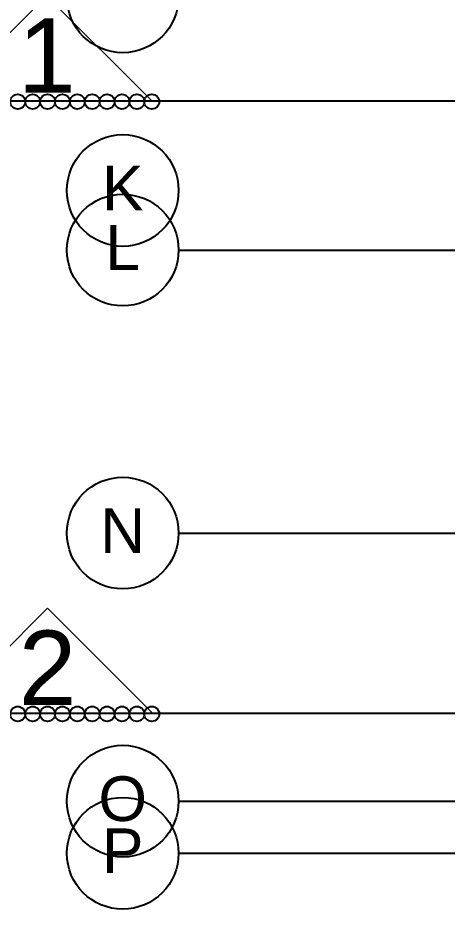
# Model space of a CAD drawing. Header units: millimetres. Extents: x -106996 to 276536, y -21995 to 37993.
# Drawn here: x -92443 to -86676, y -10448 to 1520 of the extents above; entities that cross this region are included whole.
import ezdxf

# ---------------------------------------------------------------- set-up
doc = ezdxf.new("R2010")
doc.units = ezdxf.units.MM
doc.header["$LTSCALE"] = 100
doc.linetypes.add('Nokta & Kesikli', pattern=[670.277762, 352.777767, -176.388884, 0, -141.111112])
for name, color, linetype, lineweight, true_color in [('_aks_Pen_No__1_Pen_No__30', 7, 'Continuous', 25, 0xe6462f), ('_kesit çizgisi_Pen_No__27', 7, 'Continuous', 18, 0xbd2d17), ('_kesit çizgisi_Pen_No__30', 7, 'Continuous', 25, 0xe6462f)]:
    doc.layers.add(name, color=color, linetype=linetype, lineweight=lineweight, true_color=true_color)
doc.layers.add('_aks_Pen_No__1_Pen_No__5', color=250, linetype='Continuous', lineweight=20)
doc.layers.add('_kesit çizgisi_Pen_No__5', color=250, linetype='Continuous', lineweight=20)
doc.styles.add('GENERATED_STYLE_2', font='arial.ttf')

msp = doc.modelspace()

# ---------------------------------------------------------------- linework, layer by layer
at = {"layer": '_aks_Pen_No__1_Pen_No__30', "color": 9, "linetype": 'Continuous'}
for p, q in [((-90283.8975232, -1597.8811071), (-82893.277328, -1597.8811068)), ((-90283.8975232, -5397.8810414), (-77451.5681968, -5397.8811589)), ((-90283.8975232, -8997.8810414), (-64156.7732287, -8997.8810414)), ((-90283.8975232, -9697.8811071), (-76176.7496809, -9697.8811071))]:
    msp.add_line(p, q, dxfattribs=at)
for centre in [(-91033.8975232, 1802.1189582), (-91033.8975232, -797.8810414), (-91033.8975232, -1597.8811071), (-91033.8975232, -5397.8810414), (-91033.8975232, -8997.8810414), (-91033.8975232, -9697.8811071)]:
    msp.add_circle(centre, 750, dxfattribs=at)
at = {"layer": '_kesit çizgisi_Pen_No__27', "color": 9, "linetype": 'Continuous'}
for p, q in [((-93467.8975232, 401.4488258), (-92053.6839608, 1815.6623881)), ((-92053.6839608, 1815.6623881), (-90639.4703985, 401.4488258)), ((-93457.8975232, -7818.8067677), (-92043.6839608, -6404.5932054)), ((-92043.6839608, -6404.5932054), (-90629.4703985, -7818.8067677))]:
    msp.add_line(p, q, dxfattribs=at)
at = {"layer": '_kesit çizgisi_Pen_No__30', "color": 9, "linetype": 'Nokta & Kesikli'}
for p, q in [((-64156.7732287, 401.4488258), (-93467.8975232, 401.4488258)), ((-64156.7732287, -7818.8067677), (-93457.8975232, -7818.8067677))]:
    msp.add_line(p, q, dxfattribs=at)
at = {"layer": '_kesit çizgisi_Pen_No__30', "color": 9, "linetype": 'Continuous'}
for centre in [(-92443.6839611, 394.3559359), (-92243.6839611, 394.3559359), (-92043.6839611, 394.3559359), (-91843.6839611, 394.3559359), (-91643.6839611, 394.3559359), (-91443.6839611, 394.3559359), (-91243.6839611, 394.3559359), (-91043.6839611, 394.3559359), (-90843.6839611, 394.3559359), (-90643.6839611, 394.3559359), (-92443.6839611, -7825.8996576), (-92243.6839611, -7825.8996576), (-92043.6839611, -7825.8996576), (-91843.6839611, -7825.8996576), (-91643.6839611, -7825.8996576), (-91443.6839611, -7825.8996576), (-91243.6839611, -7825.8996576), (-91043.6839611, -7825.8996576), (-90843.6839611, -7825.8996576), (-90643.6839611, -7825.8996576)]:
    msp.add_circle(centre, 100, dxfattribs=at)

# ---------------------------------------------------------------- texts
at = {"layer": '_aks_Pen_No__1_Pen_No__5', "color": 9, "linetype": 'Continuous', "char_height": 600, "attachment_point": 5, "style": 'GENERATED_STYLE_2'}
for s, insert in [('\\A1;{\\fArial TUR|b0|i0|c162|p34;K}', (-91033.8975232, -763.5947)), ('\\A1;{\\fArial TUR|b0|i0|c162|p34;L}', (-91033.8975232, -1563.5947657)), ('\\A1;{\\fArial TUR|b0|i0|c162|p34;N}', (-91033.8975232, -5363.5952583)), ('\\A1;{\\fArial TUR|b0|i0|c162|p34;O}', (-91033.8975232, -8968.5324012)), ('\\A1;{\\fArial TUR|b0|i0|c162|p34;P}', (-91033.8975232, -9663.5953241))]:
    msp.add_mtext(s, dxfattribs=dict(at, insert=insert))
at = {"layer": '_kesit çizgisi_Pen_No__5', "color": 9, "linetype": 'Continuous', "char_height": 1000, "attachment_point": 5, "style": 'GENERATED_STYLE_2'}
for s, insert in [('\\A1;{\\fArial TUR|b0|i0|c162|p34;1}', (-92053.6839608, 1013.4298054)), ('\\A1;{\\fArial TUR|b0|i0|c162|p34;2}', (-92043.6839608, -7206.8257881))]:
    msp.add_mtext(s, dxfattribs=dict(at, insert=insert))

doc.saveas('drawing.dxf')
